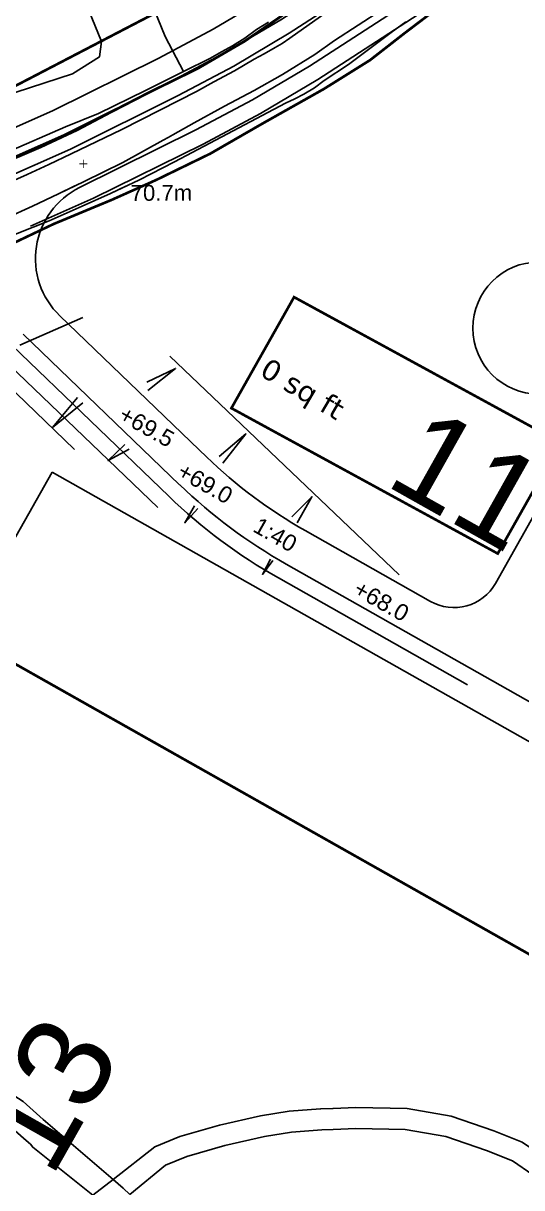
# Model space of a CAD drawing. Header units: millimetres. Extents: x 111502 to 977541, y 8702 to 1044108.
# Drawn here: x 489441.4 to 489535.7, y 240928.8 to 241149.1 of the extents above; entities that cross this region are included whole.
import ezdxf

# ---------------------------------------------------------------- set-up
doc = ezdxf.new("R2010")
doc.units = ezdxf.units.MM
doc.header["$LTSCALE"] = 0.25
doc.linetypes.add('DASHED2', pattern=[9.525, 6.35, -3.175])
for name, color, linetype in [('E HVSS As Laid HV', 10, 'Continuous'), ('X HVSS Site Background', 8, 'Continuous'), ('X HVSS Site Outline', 210, 'Continuous')]:
    doc.layers.add(name, color=color, linetype=linetype)
doc.styles.add('OS Master Map$1$Standard', font='txt')
doc.styles.add('Proposed Employment Area - 11-089-MP013-01a$0$1250T25R', font='arial.ttf', dxfattribs={"height": 3125})
doc.styles.add('Proposed Employment Area - 11-089-MP013-01a$0$1250T35R', font='verdana.ttf', dxfattribs={"height": 4375})
doc.styles.add('Proposed Employment Area - 11-089-MP013-01a$0$2500T70R', font='arial.ttf', dxfattribs={"height": 17500})
doc.styles.add('Proposed Employment Area - 11-089-MP013-01a$0$Standard', font='txt')

# ---------------------------------------------------------------- blocks, each defined once
blk = doc.blocks.new('Proposed Commercial Boundary - 09.02.22')
at = {"layer": 'X HVSS Site Outline', "const_width": 500}
blk.add_lwpolyline([(489361208, 241253874, 0.2099208), (489297996, 241132483), (489336202, 241139118), (489342225, 241102707), (489344015, 241091274), (489351613, 241093241), (489360502, 241095847), (489369182, 241098069), (489379928, 241101176), (489389329, 241104094), (489399070, 241107367), (489407728, 241110426), (489417249, 241113802), (489427113, 241118321), (489435861, 241121924), (489444571, 241125636), (489451576, 241128914), (489457790, 241132200), (489465307, 241136071), (489474439, 241140552), (489483268, 241145694), (489491363, 241151227)], format="xyb", dxfattribs=at)
at = {"layer": 'X HVSS Site Outline'}
blk.add_lwpolyline([(489436340, 241105985, 500, 500, 0), (489447113, 241111113, 500, 500, 0), (489458183, 241115716, 500, 500, 0), (489466543, 241119456, 500, 500, 0), (489476763, 241124426, 500, 500, 0), (489486576, 241130079, 500, 500, 0), (489498227, 241136642, 500, 500, 0), (489507019, 241142131, 500, 500, 0), (489513364, 241147080, 500, 500, 0), (489521121, 241152972, 500, 500, 0)], format="xyseb", dxfattribs=at)
blk = doc.blocks.new('commercial background')
at = {"layer": 'X HVSS Site Background'}
for p, q in [((979.01, 676.27), (998.91, 689.17)), ((982.86, 670.06), (1002.86, 683.03)), ((968.51, 670.07), (979.01, 676.27)), ((958.01, 664.47), (968.51, 670.07)), ((972.09, 663.71), (982.86, 670.06)), ((937.61, 654.37), (958.01, 664.47)), ((961.35, 657.98), (972.09, 663.71)), ((939.34, 647.08), (961.35, 657.98)), ((919.81, 646.47), (937.61, 654.37)), ((928.03, 617.28), (939.99, 622.49)), ((935.6, 622.83), (961.97, 597.45)), ((928.7, 619.34), (958.29, 590.86)), ((926.62, 617.18), (956.21, 588.7)), ((924.54, 615.02), (954.13, 586.53)), ((999.85, 573.82), (956.42, 615.18)), ((922.46, 612.86), (938.38, 597.53)), ((961.97, 597.45), (963.36, 596.12)), ((934.15, 593.22), (851.38, 447.01)), ((934.15, 593.22), (1191.68, 447.81)), ((1033.7, 544.62), (978.45, 575.84)), ((1012.75, 553.01), (976.97, 573.23))]:
    blk.add_line(p, q, dxfattribs=at)
at = {"layer": 'X HVSS Site Background', "const_width": 0.5}
for points in [[(845.79, 780.21), (899.55, 808.19), (963.24, 685.07), (909.47, 657.09)], [(1018.49, 577.84), (1030.36, 598.85), (979.94, 626.36), (968.08, 605.35)], [(1092.9, 293.39), (1165.85, 422.2), (925.2, 558.08), (852.25, 429.28)]]:
    blk.add_lwpolyline(points, close=True, dxfattribs=at)
at = {"layer": 'X HVSS Site Background', "flags": 128}
for points in [[(930.08, 639.76), (941.99, 645.05), (962.72, 655.31), (973.56, 661.09), (984.44, 667.51), (1004.48, 680.51), (1015.2, 687.33), (1025.13, 692.88), (1032.85, 697.18), (1045.82, 703.76), (1066.83, 712.99), (1079.28, 718.07), (1091.61, 723.34), (1101.17, 727.07), (1113.32, 730.99), (1120.26, 732.83), (1135.53, 736.17), (1146.43, 738.13), (1169.41, 742.23), (1182.48, 744.53), (1213.04, 749.82), (1231.61, 752.93), (1244.73, 755.37)], [(783.77, 614.26), (805.16, 619.58), (840.27, 628.31), (852.75, 631.8), (861.02, 634.41), (880.73, 640.58), (900.63, 647.37), (916.7, 653.84), (934.22, 661.62), (954.36, 671.59), (964.6, 677.05), (974.8, 683.08), (994.59, 695.9), (998.37, 698.31)], [(886.97, 637.43), (902.37, 642.69), (918.65, 649.24), (936.34, 657.09), (956.64, 667.14), (967.05, 672.69), (977.44, 678.82), (997.2, 691.61), (997.2, 691.61), (997.2, 691.61)], [(952.05, 610.3), (957.52, 612.87), (952.24, 608.68)], [(938.98, 607.36), (934.22, 601.68), (939.94, 606.33)], [(965.76, 596.18), (970.83, 600.49), (966.45, 594.96)], [(947.9, 598.46), (944.74, 595.44), (948.75, 597.59)], [(979.5, 584.8), (983.31, 588.59), (980.52, 583.67)], [(961.07, 586.86), (959.25, 583.66), (961.76, 586.37)], [(975.48, 576.77), (973.94, 573.89), (975.92, 576.52)]]:
    blk.add_lwpolyline(points, dxfattribs=at)
blk.add_lwpolyline([(1032.47, 597.75), (1018.04, 572.2, -0.414304), (1005.77, 568.79), (982.04, 582.2)], format="xyb", dxfattribs=at)
at = {"layer": 'X HVSS Site Background'}
blk.add_circle((1026.28, 620.5), 12.5, dxfattribs=at)
for centre, radius, start, end in [((946, 633.64), 15, 116.3399, 226.0947), ((1027.64, 662.91), 92.7, 226.0947, 240.5309), ((1027.64, 662.91), 100, 226.0947, 240.5309), ((1027.64, 662.91), 103, 226.0947, 240.5309)]:
    blk.add_arc(centre, radius, start, end, dxfattribs=at)
for s, width, gutter_width, insert, char_height, attachment_point, rotation, style in [('\\pxql,t14; 0 sq ft\\P\\ptz;\\P\\P ', 154.5296, 31.25, (1106.86, 537.51), 3.9375, 3, 329.504, 'Proposed Employment Area - 11-089-MP013-01a$0$1250T35R'), ('+69.5', 18.6323, 15.62, (948.02, 605.95), 3.125, 1, 330.5486, 'Proposed Employment Area - 11-089-MP013-01a$0$1250T25R'), ('11', 62.5848, 87.5, (1005.35, 606.26), 17.5, 1, 330.6504, 'Proposed Employment Area - 11-089-MP013-01a$0$2500T70R'), ('+69.0', 18.6323, 15.62, (959.08, 595.23), 3.125, 1, 330.5486, 'Proposed Employment Area - 11-089-MP013-01a$0$1250T25R'), ('1:40', 18.6323, 15.62, (973.46, 584.87), 3.125, 1, 330.5486, 'Proposed Employment Area - 11-089-MP013-01a$0$1250T25R'), ('+68.0', 18.6323, 15.62, (992.44, 572.97), 3.125, 1, 330.5486, 'Proposed Employment Area - 11-089-MP013-01a$0$1250T25R'), ('13', 62.5848, 87.5, (918.76, 468.12), 17.5, 1, 60.4622, 'Proposed Employment Area - 11-089-MP013-01a$0$2500T70R')]:
    blk.add_mtext_dynamic_manual_height_columns(s, width=width, gutter_width=gutter_width, heights=[0], dxfattribs=dict(at, insert=insert, char_height=char_height, attachment_point=attachment_point, rotation=rotation, style=style))
at = {"layer": 'X HVSS Site Background', "style": 'Proposed Employment Area - 11-089-MP013-01a$0$Standard'}
for p, rotation in [((485.88, 899.5), 95.9302), ((729.37, 850.69), 240.5366), ((319.53, 839.47), 95.9302), ((520.9, 756.6), 330.4683), ((1582.14, 507.49), 240.4683), ((1846.75, 293.1), 209.3143), ((1096.5, 265.37), 60.4683)]:
    blk.add_attdef('NOOFPARKINGSPACES', p, '', height=0.3, rotation=rotation, dxfattribs=at)
blk = doc.blocks.new('OS Master Map$1$OSS15')
at = {"color": 8, "true_color": 0x707070, "const_width": 0.174, "flags": 128}
for points in [[(-0.775, 0), (0.775, 0)], [(0, -0.775), (0, 0.775)]]:
    blk.add_lwpolyline(points, dxfattribs=at)
blk = doc.blocks.new('OS MAP 060722')
at = {"layer": 'X HVSS Site Background', "flags": 128}
for points in [[(698.68, 2025.35), (689.68, 2019.55), (689.68, 2019.55), (685.97, 2016.88), (685.97, 2016.88), (679.87, 2013.08), (679.87, 2013.08), (674.47, 2010.08), (674.47, 2010.08), (668.87, 2007.08), (668.87, 2007.08), (663.17, 2003.98), (663.17, 2003.98), (659.12, 2001.71), (659.12, 2001.71), (658.21, 2001.2), (658.21, 2001.2), (657.29, 2000.69), (657.29, 2000.69), (649.65, 1996.46), (649.65, 1996.46), (642.34, 1992.88), (642.34, 1992.88), (637.44, 1990.51), (637.44, 1990.51), (632.53, 1988.18), (632.53, 1988.18), (627.59, 1985.9)], [(629.32, 1982.89), (635.72, 1985.39), (635.72, 1985.39), (641.92, 1988.19), (641.92, 1988.19), (647.32, 1990.59), (647.32, 1990.59), (652.82, 1993.19), (652.82, 1993.19), (659.42, 1996.59), (659.42, 1996.59), (666.12, 2000.09), (666.12, 2000.09), (680.42, 2007.69), (680.42, 2007.69), (682.22, 2008.49), (682.22, 2008.49), (683.92, 2009.39), (683.92, 2009.39), (685.92, 2010.59), (685.92, 2010.59), (687.72, 2011.99), (687.72, 2011.99), (692.32, 2014.99), (692.32, 2014.99), (700.42, 2021.06), (700.42, 2021.06), (703.22, 2023.06)], [(698.82, 2032.46), (681.27, 2019.98), (681.27, 2019.98), (679.77, 2018.98), (679.77, 2018.98), (678.47, 2018.18), (678.47, 2018.18), (676.37, 2016.98), (676.37, 2016.98), (674.47, 2015.98), (674.47, 2015.98), (670.77, 2013.78), (670.77, 2013.78), (666.87, 2011.68), (666.87, 2011.68), (663.57, 2009.88), (663.57, 2009.88), (660.27, 2008.18), (660.27, 2008.18), (649.47, 2002.68), (649.47, 2002.68), (639.87, 1998.08), (639.87, 1998.08), (635.67, 1996.08), (635.67, 1996.08), (631.57, 1994.18), (631.57, 1994.18), (626.87, 1992.08)], [(617.78, 2087.32), (629.69, 2092.27), (629.69, 2092.27), (643.82, 2054.29), (643.82, 2054.29), (657.64, 2020.27), (657.64, 2020.27), (661.1, 2013.65)], [(617.78, 2087.32), (645.63, 2019.36), (645.63, 2019.36), (645.22, 2016.42), (645.22, 2016.42), (640.13, 2013.19), (640.13, 2013.19), (567.76, 1989.73), (567.76, 1989.73), (532.12, 1979.13), (532.12, 1979.13), (529.09, 1975.73), (529.09, 1975.73), (528.13, 1973.59), (528.13, 1973.59), (529.87, 1965.23)], [(677.22, 2022.99), (674.92, 2021.59), (674.92, 2021.59), (672.72, 2019.99), (672.72, 2019.99), (670.42, 2018.49), (670.42, 2018.49), (668.32, 2017.39), (668.32, 2017.39), (666.22, 2016.19), (666.22, 2016.19), (661.1, 2013.65)], [(661.1, 2013.65), (653.92, 2010.09), (653.92, 2010.09), (645.02, 2005.69), (645.02, 2005.69), (638.82, 2003.19), (638.82, 2003.19), (627.52, 1998.29)], [(647.79, 1804.06), (655.69, 1810.21), (655.69, 1810.21), (660.42, 1812.18), (660.42, 1812.18), (667.94, 1814.34), (667.94, 1814.34), (675.72, 1816.1), (675.72, 1816.1), (681.13, 1816.98), (681.13, 1816.98), (687.08, 1817.39), (687.08, 1817.39), (689.42, 1817.49), (689.42, 1817.49), (693.72, 1817.66), (693.72, 1817.66), (703.44, 1817.51), (703.44, 1817.51), (711.77, 1816.06), (711.77, 1816.06), (719.83, 1813.28), (719.83, 1813.28), (725.24, 1811.1)], [(647.79, 1804.06), (634.58, 1815.43), (634.58, 1815.43), (630.78, 1818.79), (630.78, 1818.79), (625.79, 1821.94), (625.79, 1821.94), (621.07, 1824.72), (621.07, 1824.72), (617.08, 1826.64), (617.08, 1826.64), (615.02, 1827.38)], [(643.95, 1801.08), (632.59, 1810.14), (632.59, 1810.14), (632.19, 1810.72), (632.19, 1810.72), (631.38, 1811.44), (631.38, 1811.44), (622.42, 1819.28), (622.42, 1819.28), (620.88, 1820.29), (620.88, 1820.29), (618.85, 1821.27), (618.85, 1821.27), (617.42, 1821.78), (617.42, 1821.78), (616.42, 1821.99)], [(650.99, 1801.19), (657.71, 1806.74), (657.71, 1806.74), (661.74, 1808.42), (661.74, 1808.42), (668.93, 1810.49), (668.93, 1810.49), (676.48, 1812.19), (676.48, 1812.19), (681.59, 1813.03), (681.59, 1813.03), (687.3, 1813.42), (687.3, 1813.42), (689.42, 1813.51), (689.42, 1813.51), (693.77, 1813.68), (693.77, 1813.68), (703.07, 1813.54), (703.07, 1813.54), (710.77, 1812.2), (710.77, 1812.2), (718.44, 1809.55), (718.44, 1809.55), (723.37, 1807.57), (723.37, 1807.57), (727.26, 1804.95)], [(643.95, 1801.08), (647.79, 1804.06)], [(650.99, 1801.19), (649.69, 1802.42), (649.69, 1802.42), (647.79, 1804.06)]]:
    blk.add_lwpolyline(points, dxfattribs=at)
at = {"layer": 'X HVSS Site Background'}
for points in [[(640.56, 1992.02), (637.44, 1990.51), (632.53, 1988.18), (627.59, 1985.9), (622.61, 1983.72), (616.56, 1981.23), (610.47, 1978.85), (599.96, 1974.91), (583.09, 1969.16), (577.24, 1967.2), (571.37, 1965.32), (569.05, 1964.64), (566.71, 1964.01), (564.38, 1963.38), (562.05, 1962.72), (559.75, 1961.99), (559.08, 1961.81), (558.43, 1961.59)], [(560.02, 1958.99), (573.12, 1962.99), (576.92, 1964.09), (580.72, 1965.29), (586.22, 1967.09), (591.52, 1968.79), (602.92, 1972.79), (615.72, 1977.39), (622.52, 1980.09), (629.32, 1982.89), (635.72, 1985.39), (641.92, 1988.19), (647.32, 1990.59), (650.24, 1991.97)], [(647.79, 1804.06), (655.69, 1810.21), (660.42, 1812.18), (667.94, 1814.34), (675.72, 1816.1), (681.13, 1816.98), (687.08, 1817.39), (689.42, 1817.49), (693.72, 1817.66), (703.44, 1817.51), (711.77, 1816.06), (719.83, 1813.28), (725.24, 1811.1), (729.64, 1808.14), (735.48, 1803.32), (742.27, 1796.96), (743.54, 1795.5), (745.32, 1793.97), (747.35, 1792.88), (749.29, 1792.11), (751.77, 1792.73), (841.18, 1832.71)], [(647.79, 1804.06), (634.58, 1815.43), (630.78, 1818.79), (625.79, 1821.94), (621.07, 1824.72), (617.08, 1826.64), (615.02, 1827.38)], [(643.95, 1801.08), (632.59, 1810.14), (632.19, 1810.72), (631.38, 1811.44), (622.42, 1819.28), (620.88, 1820.29), (618.85, 1821.27), (617.42, 1821.78), (616.42, 1821.99)], [(650.99, 1801.19), (657.71, 1806.74), (661.74, 1808.42), (668.93, 1810.49), (676.48, 1812.19), (681.59, 1813.03), (687.3, 1813.42), (689.42, 1813.51), (693.77, 1813.68), (703.07, 1813.54), (710.77, 1812.2), (718.44, 1809.55), (723.37, 1807.57), (727.26, 1804.95), (732.85, 1800.33), (739.4, 1794.2), (740.73, 1792.67), (743.06, 1790.67), (745.67, 1789.27), (749.01, 1787.94), (751.28, 1788.51)], [(643.95, 1801.08), (647.79, 1804.06)], [(650.99, 1801.19), (649.69, 1802.42), (647.79, 1804.06)]]:
    blk.add_lwpolyline(points, dxfattribs=at)
blk.add_blockref('OS Master Map$1$OSS15', (642.17, 1996.18), dxfattribs=at)
at = {"layer": 'X HVSS Site Background', "insert": (651.12, 1992.19), "char_height": 3, "attachment_point": 1, "rotation": 0.2, "style": 'OS Master Map$1$Standard'}
blk.add_mtext('{\\farial|b0|i0|c0|p34;70.7m}', dxfattribs=at)

msp = doc.modelspace()

# ---------------------------------------------------------------- linework, layer by layer
at = {"lineweight": 0}
msp.add_circle((488727.82, 239008.33), 11388.42, dxfattribs=at)

# ---------------------------------------------------------------- block references
at = {"layer": 'E HVSS As Laid HV', "linetype": 'DASHED2', "lineweight": 0}
msp.add_blockref('OS MAP 060722', (488810.58, 239126.31), dxfattribs=at)
at = {"layer": 'X HVSS Site Background', "lineweight": 0}
msp.add_blockref('commercial background', (488512.69, 240470.93), dxfattribs=at)
at = {"layer": 'X HVSS Site Outline', "lineweight": 0, "xscale": 0.001, "yscale": 0.001, "zscale": 0.001}
msp.add_blockref('Proposed Commercial Boundary - 09.02.22', (0, 0), dxfattribs=at)

doc.saveas('drawing.dxf')
